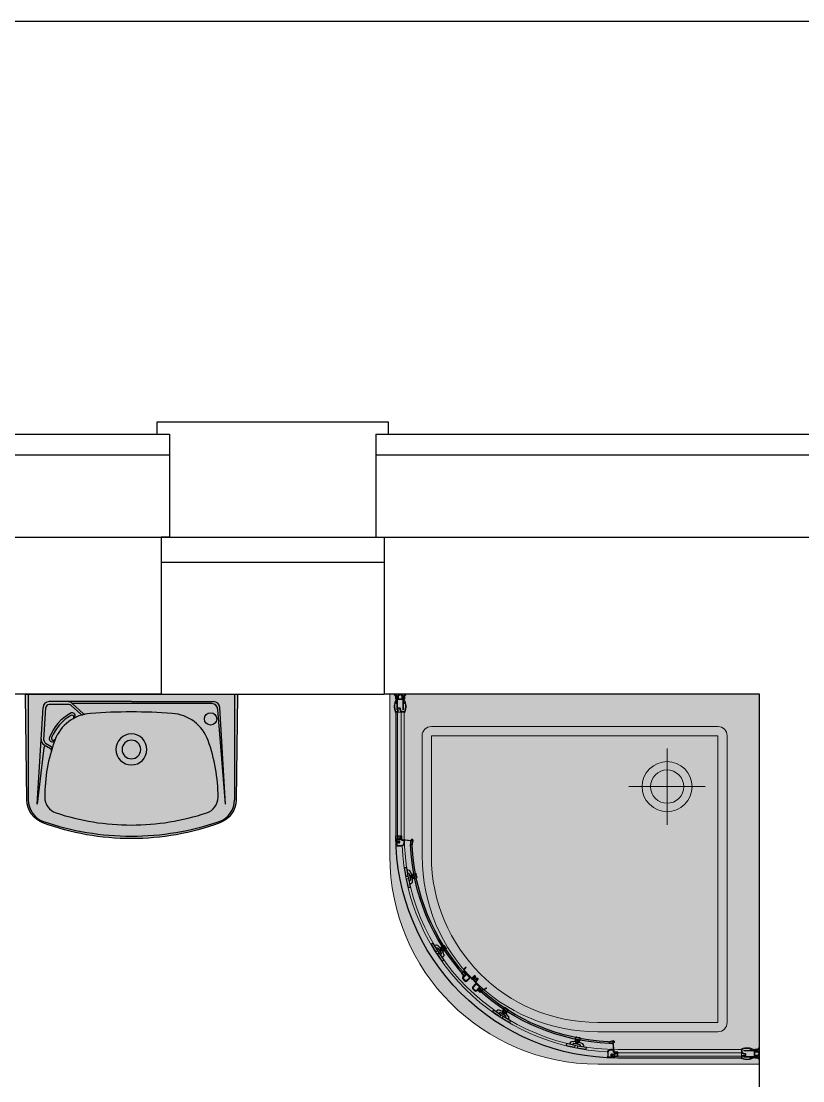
# Model space of a CAD drawing. Header units: millimetres. Extents: x 9725 to 44585, y 31077 to 49924.
# Drawn here: x 13775 to 15670, y 41906 to 44473 of the extents above; entities that cross this region are included whole.
import ezdxf

# ---------------------------------------------------------------- set-up
doc = ezdxf.new("R2010")
doc.units = ezdxf.units.MM
doc.layers.add('Sanitari', color=144, linetype='Continuous')
doc.layers.add('Wall section', color=5, linetype='Continuous', lineweight=13)

# ---------------------------------------------------------------- blocks, each defined once
blk = doc.blocks.new('vanity unit1')
h = blk.add_hatch(color=254)
h.dxf.hatch_style = 1
edge = h.paths.add_edge_path()
edge.add_arc((-193.5478560123011, -255.4895122008202), 59.99999999999118, 180.7821184848666, 249.7802810143738, ccw=False)
edge.add_line((-253.5422659796022, -256.3085193270999), (-256.9997204983665, -3.04095035631326))
edge.add_arc((-254, -3), 3.000000000000405, 90, 180.7821184848524, ccw=False)
edge.add_line((-254, 0), (0, 0))
edge.add_line((0, 0), (254, 0))
edge.add_arc((254, -3), 3, -0.7821184848523899, 90, ccw=False)
edge.add_line((256.9997204983665, -3.04095035631326), (253.5422659795731, -256.3085193270999))
edge.add_arc((193.5478560122428, -255.4895122008202), 60.00000000000831, 290.2197189856523, 359.21788151513374, ccw=False)
edge.add_arc((-2.91038304567337e-11, 269.9999999999563), 619.999999999963, 270.00000000000273, 290.2197189856492, ccw=False)
edge.add_arc((0, 270.00000000004), 620.00000000004, 249.7802810143535, 270, ccw=False)
for p, q in [((-250, 0), (-250, -257.1087974002112)), ((250, 0), (250, -257.1087974002112)), ((0, -18), (-199.1876117025677, -18)), ((-151.1816899192636, -25), (-199.1876117025677, -25)), ((-144.0102290438954, -21.939409266859), (-116.3670901275764, -47.26250008594798)), ((194.7664426742122, -23), (-142.8524692278006, -23)), ((0, -18), (199.1876117025677, -18.00000000000728)), ((-228.310558667552, -266.8150620735469), (-214.1604279990424, -32.09735269812154)), ((-211.9283931706159, -111.3975980960095), (-207.17311372736, -32.51858810566409)), ((-145.7778010773472, -27.10101827565813), (-122.2535312379769, -48.65093065712426)), ((228.3105586675229, -266.8150620735541), (209.7176799372537, -36.79148673828604)), ((228.3105586675229, -266.8150620735541), (214.1604279990424, -32.09735269812518)), ((-211.3095406365755, -122.636873519059), (-196.2531741889252, -131.3315204071114)), ((-207.9435294394207, -118.8068446624384), (-194.7809528448852, -126.4078788179431)), ((-212.1988926653576, -130.1790785954872), (-228.310558667552, -266.8150620735469))]:
    blk.add_line(p, q)
blk.add_lwpolyline([(-214.2851262993063, -311.7919599366214, -0.3104994629990052), (-253.5422659796022, -256.3085193270999), (-256.9997204983665, -3.04095035631326, -0.4182173889555331), (-254, 0), (0, 0), (254, 0, -0.418217388955533), (256.9997204983665, -3.04095035631326), (253.5422659795731, -256.3085193270999, -0.310499462999005), (214.2851262992772, -311.7919599366214, -0.08845478797136129), (0, -350, -0.08845478797136129)], format="xyb", close=True)
blk.add_circle((192, -60), 15)
for centre, radius, start, end in [((-199.1876117025677, -33), 15, 90, 176.5500569794415), ((-199.1876117025677, -33), 8.000000000000002, 90, 176.5500569794415), ((-154.1425206224958, -33), 15, 47.50808954920772, 90), ((-151.1816899192636, -33), 8.000000000000002, 47.50808954920772, 90), ((194.7664426742122, -38), 15, 4.621189307973231, 90), ((199.1876117025677, -33.00000000000728), 15, 3.449943020558574, 90), ((-91.487539228081, -146.6054113267783), 115, 119.1248685746944, 158.9277983891223), ((-91.487539228081, -146.6054113267783), 110, 119.9740268695112, 157.8804278726388), ((-91.8380577028438, -146.4231437076123), 100, 94.01497348744134, 159.9610273508898), ((-143.6861098597001, -52.43855938652632), 7.337424053621781, 298.8840057760085, 120.9503997673786), ((-144.0294461535523, -55.50481165239398), 4.833602113616259, 299.8578459627207, 119.9740268695112), ((-118.8761007117864, -44.9640670794106), 5.000000000000001, 227.5080895492077, 284.9220791924116), ((-112.9896596013859, -43.57563650823431), 5.000000000000001, 227.5080895492077, 281.6214028473357), ((6.185982280876487, -1542.987244486838), 1500, 90.23628778741907, 94.01497348744134), ((-6.185982280905591, -1542.987244486838), 1500, 85.98502651255868, 89.76371221258093), ((91.8380577028438, -146.4231437076123), 100, 20.03897264911026, 85.98502651255868), ((0, -134), 37.50000000000001, 90, 270), ((0, -134), 37.50000000000001, 270, 90), ((-203.8083438361064, -109.6471835088778), 15, 176.5500569794415, 239.9947212142449), ((-207.2332951973367, -130.7646055252917), 5.000000000000001, 59.9947212142449, 173.2749245646185), ((-203.9428911458235, -111.8790099903417), 8.000000000000002, 176.5500569794415, 239.9947212142449), ((189.9998705846956, -249.2209169257258), 400.0000000000001, 159.9610273508898, 180.0563314079101), ((-192.0651744876814, -108.0823555298375), 7.300616472727728, 157.2390235019749, 339.7252773992113), ((-197.2813517783943, -130.7377754880035), 5.000000000000001, 342.9892594509215, 59.9947212142449), ((-188.941742890398, -106.9945782461036), 4.803327482275816, 157.8804278726388, 337.900583673304), ((0, -134), 22.5, 90, 270), ((0, -134), 22.5, 270, 90), ((-189.9998705847247, -249.2209169257258), 400.0000000000001, 359.9436685918815, 20.03897264911026), ((-198.7535731224052, -135.6614170771718), 5.000000000000001, 343.7162890793401, 59.9947212142449), ((-193.547856012272, -255.4895122008165), 56.47536317164314, 180.7821184847829, 249.7802810151989), ((-170, -249.5426811495781), 40.00000000000001, 180, 251.6503653019227), ((170, -249.5426811495781), 40.00000000000001, 288.3496346980773, 0), ((193.547856012272, -255.4895122008165), 56.47536317164314, 290.2197189848011, 359.2178815152171), ((0, 263.0000000000036), 580.0000000000001, 251.6503653019227, 270), ((0, 263.0000000000036), 580.0000000000001, 270, 288.3496346980773), ((0, 316.1784440834235), 660.0000000000001, 251.1623229548184, 270), ((0, 316.1784440834235), 660.0000000000001, 270, 288.8376770451816)]:
    blk.add_arc(centre, radius, start, end)
blk = doc.blocks.new('SSS')
for p, q in [((-1.401238603207162, 2.125213019177636), (0.04671022110562717, 9.178116226789939)), ((9.697741961558108, -1.99092964391906), (0, 0)), ((11.86966520946976, 8.58842522323522), (2.171923285068829, 10.57935485952595)), ((8.138864868725364, 3.841728601636021), (13.4285423023025, 2.755766977680139)), ((10.24072277353594, 0.65390907286951), (11.32668439749182, 5.94358650644665)), ((15.61616761223081, 16.68099769359958), (11.86966520946976, 8.58842522323522)), ((23.1292079193322, 18.6802634088574), (20.60474805051763, 19.1985306516475)), ((9.697741961557995, -1.99092964391906), (9.952806551773733, -10.90501689370586)), ((13.54599749480474, -15.18437266660385), (16.42370721277803, -15.77516149216945))]:
    blk.add_line(p, q)
blk.add_lwpolyline([(21.84687531149245, 10.67458886055107), (19.73703967220615, 11.10773446647698, 0.414213562373095), (17.6118266530284, 9.706495863269879), (14.53493538515363, -5.280923531865369, 0.414213562373095), (15.93617398836068, -7.406136551043005), (18.12634006362816, -7.855773856473604)], format="xyb")
for points in [[(21.15366783965248, 3.501668566330636), (24.70835537338621, 2.932285973060971), (25.22386413926154, 3.305449090618936), (28.6401596988801, 24.63357429302084), (28.26699658132202, 25.14908305889628), (24.71230904758841, 25.71846565216595), (24.19680028171297, 25.34530253460798), (20.78050472209452, 4.017177332206074)], [(15.1569404552389, -23.80811714983656), (18.67651650719176, -24.56481022798675), (19.21105014845455, -24.21944985626141), (23.75120861735627, -3.101993544544769), (23.40584824563086, -2.567459903281872), (19.88627219367811, -1.81076682513168), (19.35173855241521, -2.156127196856971), (14.8115800835136, -23.27358350857367)]]:
    blk.add_lwpolyline(points, close=True)
blk.add_circle((10.78370358551388, 3.29874778965808), 3.6)
for centre, radius, start, end in [((0.3619872079852939, 1.763225811192342), 1.8, 168.3984743729131, 258.3984743729131), ((1.809936054690752, 8.816129033569098), 1.8, 78.39847376920412, 168.3984749766223), ((10.78370358551388, 3.29874778965808), 5.4, 78.3984743729139, 258.3984743729139), ((19.69978003055439, 14.79046612366659), 4.5, 78.39847437291309, 155.1579544577259), ((14.45096551476786, -10.77630813862294), 4.499999999999999, 181.6389942881002, 258.3984743729131)]:
    blk.add_arc(centre, radius, start, end)
blk = doc.blocks.new('Kolo STANDARD PLUS 80')
h = blk.add_hatch(color=254)
edge = h.paths.add_edge_path()
edge.add_line((0, 0), (0, 800))
edge.add_line((0, 800), (350.0000000000073, 800))
edge.add_arc((350.0000000000074, 350.0000000000001), 449.9999999999999, 0, 90, ccw=False)
edge.add_line((800.0000000000073, 350), (800.0000000000073, 0))
edge.add_line((800.0000000000073, 0), (0, 0))
at = {"color": 0}
for p, q in [((3.748008806949656, 783.379861043446), (-0.08716299550724216, 779.5446892409818)), ((-0.08716299550724216, 779.5446892409818), (0.4358149775507627, 779.0217112679238)), ((1.045955946123286, 790.0042487022438), (0, 788.7839667650842)), ((0, 788.7839667650842), (3.748008806949656, 785.0359579581418)), ((4.532475766543939, 786.6048918773304), (1.045955946123286, 790.0042487022438)), ((1.133118941637804, 778.2372443083295), (4.619638762058457, 781.6366011332284)), ((3.748008806949656, 785.0359579581418), (3.748008806949656, 783.379861043446)), ((9.849418492682162, 786.6048918773304), (4.532475766543939, 786.6048918773304)), ((4.619638762058457, 781.6366011332284), (9.849418492682162, 781.6366011332284)), ((5.839920699203503, 783.379861043446), (5.839920699203503, 785.0359579581418)), ((5.839920699203503, 785.0359579581418), (9.849418492682162, 785.0359579581418)), ((9.849418492682162, 783.379861043446), (5.839920699203503, 783.379861043446)), ((9.849418492682162, 785.0359579581418), (9.849418492682162, 786.6048918773304)), ((9.849418492682162, 781.6366011332284), (9.849418492682162, 783.379861043446)), ((18.97429033547087, 786.6347306122188), (17.26732931637525, 786.6347306122188)), ((20.03098049015534, 785.2636642380094), (20.03098049015534, 785.6186823865573)), ((20.03098049015534, 784.7174877404905), (20.03098049015534, 784.7378082601645)), ((39.04716102941165, 787.0311135056108), (306.7493204086495, 787.0311135056108)), ((309.6946484958025, 783.0063413723838), (306.7493204086495, 783.0063413723838)), ((306.7493204086495, 783.0063413723838), (306.7493204086495, 775.6141453889431)), ((309.9842783901477, 781.8833882543695), (306.7493204086495, 781.8833882543695)), ((313.0018660623828, 782.8951217172871), (310.0976798944757, 781.9022375573259)), ((313.4658162698324, 775.7677591830288), (313.4658162698324, 782.5634223171219)), ((328.4061445788902, 775.25321402993), (328.4061445788902, 783.1768882684701)), ((3.748008806949656, 770.187119080103), (-0.08716299550724216, 766.3519472776388)), ((-0.08716299550724216, 766.3519472776388), (0.4358149775507627, 765.8289693045808)), ((1.045955946123286, 776.8115067389008), (0, 775.5912248017557)), ((0, 775.5912248017557), (3.748008806949656, 771.8432159947988)), ((0.4358149775507627, 779.0217112679238), (1.133118941637804, 778.2372443083295)), ((0.4358149775507627, 779.0217112679238), (0.4358149775507627, 779.0217112679238)), ((0.4358149775507627, 765.8289693045808), (1.133118941637804, 765.0445023449865)), ((0.4358149775507627, 765.8289693045808), (0.4358149775507627, 765.8289693045808)), ((4.532475766543939, 773.4121499139874), (1.045955946123286, 776.8115067389008)), ((1.133118941637804, 765.0445023449865), (4.619638762058457, 768.4438591699)), ((3.748008806949656, 771.8432159947988), (3.748008806949656, 770.187119080103)), ((9.849418492682162, 773.4121499139874), (4.532475766543939, 773.4121499139874)), ((4.619638762058457, 768.4438591699), (9.849418492682162, 768.4438591699)), ((5.839920699203503, 770.187119080103), (5.839920699203503, 771.8432159947988)), ((5.839920699203503, 771.8432159947988), (9.849418492682162, 771.8432159947988)), ((9.849418492682162, 770.187119080103), (5.839920699203503, 770.187119080103)), ((9.849418492682162, 771.8432159947988), (9.849418492682162, 773.4121499139874)), ((9.849418492682162, 768.4438591699), (9.849418492682162, 770.187119080103)), ((18.97429033547087, 768.5511587231886), (17.26732931637525, 768.5511587231886)), ((20.03098049015534, 769.942545617072), (20.03098049015534, 769.5672069488355)), ((306.7493204086495, 777.6116147020075), (307.4683340351694, 777.6116147020075)), ((306.8084502960555, 774.3528951734625), (314.6260065596725, 774.3528951734625)), ((307.818882738291, 777.2610659989004), (307.818882738291, 775.7970179059921)), ((308.1694314414126, 775.4464692028705), (309.6919969802329, 775.4464692028705)), ((310.0425456833545, 775.7970179059921), (310.0425456833545, 778.080310241814)), ((310.3930943864762, 778.4308589449356), (310.7745697298014, 778.4308589449356)), ((311.125118432923, 778.080310241814), (311.125118432923, 775.7677591830288)), ((311.4756671360446, 775.4172104799072), (313.1152675667108, 775.4172104799072)), ((315.4334536854949, 773.1784266268223), (315.4334536854949, 769.2938860768918)), ((316.0469139159541, 768.6804258464399), (321.8333563953929, 768.6804258464399)), ((599.6036868135343, 640.236543371153), (604.1879522605959, 645.0615783471585)), ((604.1879522605959, 645.0615783471585), (609.7257532373915, 639.8001139646367)), ((605.1414877903371, 634.9750789886457), (599.6036868135343, 640.236543371153)), ((609.7257532373915, 639.8001139646367), (605.1414877903371, 634.9750789886457)), ((609.6970961363113, 616.5466548715194), (614.821352567742, 621.9400416186836)), ((616.6915052478726, 620.1632096672256), (611.5672488164419, 614.7698229200614)), ((614.821352567742, 621.9400416186836), (616.6915052478726, 620.1632096672256)), ((611.5672488164419, 614.7698229200614), (609.6970961363113, 616.5466548715194)), ((620.1632096672256, 616.6915052478726), (614.7698229200614, 611.5672488164419)), ((614.7698229200614, 611.5672488164419), (616.5466548715194, 609.6970961363113)), ((616.5466548715194, 609.6970961363113), (621.9400416186836, 614.821352567742)), ((621.9400416186836, 614.821352567742), (620.1632096672256, 616.6915052478726)), ((639.8001139646367, 609.7257532373915), (634.9750789886457, 605.1414877903298)), ((634.9750789886457, 605.1414877903298), (640.2365433711602, 599.603686813527)), ((645.0615783471585, 604.1879522605886), (639.8001139646367, 609.7257532373915)), ((640.2365433711602, 599.603686813527), (645.0615783471585, 604.1879522605886)), ((768.6804258464399, 316.0469139159541), (768.6804258464399, 321.8333563953929)), ((775.2532140299372, 328.406144578883), (783.1768882684701, 328.406144578883)), ((773.1784266268223, 315.4334536854876), (769.2938860768991, 315.4334536854876)), ((774.3528951734697, 306.8084502960555), (774.3528951734697, 314.6260065596725)), ((775.4172104799145, 311.4756671360374), (775.4172104799145, 313.1152675667108)), ((775.4464692028778, 308.1694314414053), (775.4464692028778, 309.6919969802257)), ((783.006341372391, 306.7493204086495), (775.6141453889431, 306.7493204086495)), ((775.7677591830361, 313.4658162698324), (782.5634223171219, 313.4658162698324)), ((778.080310241814, 311.1251184329158), (775.7677591830361, 311.1251184329158)), ((775.7970179059921, 310.0425456833473), (778.080310241814, 310.0425456833473)), ((777.2610659988932, 307.8188827382837), (775.7970179059921, 307.8188827382837)), ((777.6116147020148, 306.7493204086495), (777.6116147020148, 307.4683340351621)), ((778.4308589449356, 310.3930943864689), (778.4308589449356, 310.7745697297942)), ((781.8833882543768, 309.9842783901404), (781.8833882543768, 306.7493204086495)), ((782.8951217172871, 313.0018660623755), (781.9022375573259, 310.0976798944757)), ((783.006341372391, 309.6946484958025), (783.006341372391, 306.7493204086495)), ((787.0311135056108, 39.04716102940438), (787.0311135056108, 306.7493204086495)), ((765.0445023449865, 1.133118941637804), (768.4438591699, 4.619638762058457)), ((765.8289693045808, 0.4358149775507627), (765.0445023449865, 1.133118941637804)), ((766.3519472776461, -0.08716299550724216), (765.8289693045808, 0.4358149775507627)), ((765.8289693045808, 0.4358149775507627), (765.8289693045808, 0.4358149775507627)), ((770.187119080103, 3.74800880694238), (766.3519472776461, -0.08716299550724216)), ((768.4438591699, 4.619638762058457), (768.4438591699, 9.849418492682162)), ((768.4438591699, 9.849418492682162), (770.187119080103, 9.849418492682162)), ((768.5511587231886, 18.97429033546359), (768.5511587231886, 17.26732931636798)), ((769.9425456170648, 20.03098049014807), (769.5672069488428, 20.03098049014807)), ((770.187119080103, 9.849418492682162), (770.187119080103, 5.839920699203503)), ((770.187119080103, 5.839920699203503), (771.8432159948061, 5.839920699203503)), ((771.8432159948061, 3.74800880694238), (770.187119080103, 3.74800880694238)), ((771.8432159948061, 5.839920699203503), (771.8432159948061, 9.849418492682162)), ((771.8432159948061, 9.849418492682162), (773.4121499139947, 9.849418492682162)), ((775.5912248017557, 0), (771.8432159948061, 3.74800880694238)), ((773.4121499139947, 9.849418492682162), (773.4121499139947, 4.532475766536663)), ((773.4121499139947, 4.532475766536663), (776.8115067389008, 1.04595594611601)), ((776.8115067389008, 1.04595594611601), (775.5912248017557, 0)), ((778.2372443083223, 1.133118941637804), (781.6366011332284, 4.619638762058457)), ((779.0217112679165, 0.4358149775507627), (778.2372443083223, 1.133118941637804)), ((779.5446892409818, -0.08716299550724216), (779.0217112679165, 0.4358149775507627)), ((779.0217112679165, 0.4358149775507627), (779.0217112679165, 0.4358149775507627)), ((783.3798610434387, 3.74800880694238), (779.5446892409818, -0.08716299550724216)), ((781.6366011332284, 4.619638762058457), (781.6366011332284, 9.849418492682162)), ((781.6366011332284, 9.849418492682162), (783.3798610434387, 9.849418492682162)), ((783.3798610434387, 9.849418492682162), (783.3798610434387, 5.839920699203503)), ((783.3798610434387, 5.839920699203503), (785.0359579581418, 5.839920699203503)), ((785.0359579581418, 3.74800880694238), (783.3798610434387, 3.74800880694238)), ((785.0359579581418, 5.839920699203503), (785.0359579581418, 9.849418492682162)), ((785.0359579581418, 9.849418492682162), (786.6048918773304, 9.849418492682162)), ((788.7839667650915, 0), (785.0359579581418, 3.74800880694238)), ((785.2636642380094, 20.03098049014807), (785.6186823865573, 20.03098049014807)), ((786.6048918773304, 9.849418492682162), (786.6048918773304, 4.532475766536663)), ((786.6048918773304, 4.532475766536663), (790.0042487022365, 1.04595594611601)), ((786.6347306122116, 18.97429033546359), (786.6347306122116, 17.26732931636798)), ((790.0042487022365, 1.04595594611601), (788.7839667650915, 0))]:
    blk.add_line(p, q, dxfattribs=at)
at = {"color": 0, "lineweight": 0}
for p, q in [((0, 790.0042487022438), (1.045955946123286, 790.0042487022438)), ((1.045955946123286, 790.0042487022438), (4.532475766543939, 786.6048918773304)), ((4.532475766543939, 786.6048918773304), (9.849418492682162, 786.6048918773304)), ((33.7603500592013, 784.7378082601645), (6.338272902488825, 784.7378082601645)), ((6.338272902488825, 784.7378082601645), (6.338272902488825, 783.6831129849161)), ((6.338272902488825, 783.6831129849161), (10.30889040933835, 783.6831129849161)), ((9.849418492682162, 786.6048918773304), (9.849418492682162, 784.7378082601645)), ((9.849418492682162, 784.7378082601645), (11.87436893744598, 784.7378082601645)), ((10.30889040933835, 783.6831129849161), (10.30889040933835, 771.5851377687068)), ((11.6737901773231, 771.6471786672628), (11.6737901773231, 783.4969902892772)), ((11.6737901773231, 783.4969902892772), (33.7603500592013, 783.4969902892772)), ((11.85499455023091, 786.0491825399076), (12.24892966452171, 786.7313280562666)), ((11.91388747972087, 785.2636642380094), (11.85499455023091, 786.0491825399076)), ((11.87436893744598, 784.7378082601645), (11.91388747972087, 785.2636642380094)), ((20.03098049015534, 785.2636642380094), (11.91388747972087, 785.2636642380094)), ((12.24892966452171, 786.7313280562666), (25.12090366223856, 790.2950100566377)), ((25.12090366223856, 790.2950100566377), (38.3144370496957, 788.2169771522313)), ((29.51216193296568, 778.7520730975812), (29.51216193296568, 781.4287734388636)), ((30.52164314502443, 778.9288871989847), (30.52164314502443, 781.2517105109)), ((39.04716102941165, 781.7775664887449), (31.04749912286206, 781.7775664887449)), ((31.08972986649314, 783.0063413723838), (36.96062608132343, 783.0063413723838)), ((33.7603500592013, 783.4969902892772), (33.7603500592013, 784.7378082601645)), ((37.74941004808352, 786.9743810190703), (37.74941004808352, 783.7951253391511)), ((38.3144370496957, 788.2169771522313), (38.87497218168573, 787.7613237154728)), ((38.87497218168573, 787.7613237154728), (39.04716102941165, 787.0311135056108)), ((39.04716102941165, 787.0597749364388), (39.04716102941165, 768.3493617080385)), ((39.04716102941165, 787.0311135056108), (306.7493204086495, 787.0311135056108)), ((39.04716102941165, 783.0063413723838), (306.7493204086495, 783.0063413723838)), ((314.5237556699067, 776.019896647791), (314.5237556699067, 782.8603713577031)), ((318.6454809852512, 784.0382647815131), (318.6454809852512, 782.6042615963524)), ((319.7416437417269, 782.4242748535471), (319.7416437417269, 784.1278885459906)), ((327.2777019147761, 775.25321402993), (327.2777019147761, 783.1768882684701)), ((10.30889040933835, 771.5851377687068), (6.15215020684991, 771.5851377687068)), ((6.15215020684991, 771.5851377687068), (6.15215020684991, 770.4684015949024)), ((6.15215020684991, 770.4684015949024), (6.648477395210648, 770.4684015949024)), ((6.648477395210648, 770.4684015949024), (33.82239095774275, 770.4684015949024)), ((6.648477395210648, 770.4684015949024), (6.648477395210648, 770.4684015949024)), ((33.82239095774275, 771.6471786672628), (11.6737901773231, 771.6471786672628)), ((11.94006742830243, 769.942545617072), (20.03098049015534, 769.942545617072)), ((34.9737551121143, 778.4030312211398), (31.04749912286206, 778.4030312211398)), ((33.64892970884102, 777.174505164061), (31.08972986649314, 777.174505164061)), ((33.82239095774275, 770.4684015949024), (33.82239095774275, 771.6471786672628)), ((34.9737551121143, 778.4030312211398), (34.9737551121143, 777.5807275752741)), ((37.09623618873593, 775.6141453889431), (34.99156486416905, 775.6141453889431)), ((35.76253907888167, 776.7919436085213), (37.42036919166276, 776.7919436085213)), ((37.74941004808352, 768.2115083163226), (37.74941004808352, 774.6343845999218)), ((37.94622516950767, 777.6651977222064), (37.94622516950767, 777.3177995863516)), ((37.94622516950767, 777.6651977222064), (39.04716102941165, 777.6651977222064)), ((39.04716102941165, 775.6141453889431), (306.7493204086495, 775.6141453889431)), ((39.04716102941165, 768.6261542810971), (306.7493204086495, 768.6261542810971)), ((39.04716102941165, 768.0843940201012), (39.04716102941165, 768.3493617080385)), ((314.5130240374856, 772.6040132569469), (314.7264436785917, 773.0153396577516)), ((315.2040523908363, 766.0737953178177), (314.5130240374856, 772.6040132569469)), ((314.7264436785917, 773.0153396577516), (315.4315746513894, 773.0564722978306)), ((315.9641835795119, 759.2326146196865), (315.2040523908363, 766.0737953178177)), ((315.3377518001143, 764.8705006342934), (316.3935423792936, 764.9691090490523)), ((316.7588661858608, 751.0439286325418), (315.9641835795119, 759.2326146196865)), ((316.0469139159541, 768.6804258464399), (317.2799015642886, 755.4789486043155)), ((316.561896349609, 773.1784266268223), (316.561896349609, 769.8088685105467)), ((316.561896349609, 769.8088685105467), (321.8333563953929, 769.8088685105467)), ((327.4573671523758, 751.609189825569), (316.5446473963239, 749.326032146113)), ((317.2799015642886, 755.4789486043155), (325.4063949996416, 755.16936790201)), ((317.5559669007052, 749.5376202693733), (318.3537840483768, 750.643272571353)), ((325.3289998240652, 754.1632306195388), (317.7055750299478, 754.2406257951225)), ((317.7055750299478, 754.2406257951225), (318.0151557322461, 750.564354955306)), ((318.0151557322461, 750.564354955306), (327.1477864500775, 752.6927222836239)), ((325.4063949996416, 755.16936790201), (325.3289998240652, 754.1632306195388)), ((327.1477864500775, 752.6927222836239), (327.4573671523758, 751.609189825569)), ((350.0000000000073, 730), (89.99772497335653, 729.9999999999854)), ((70, 89.98748932038143), (70, 710.0022748233314)), ((89.99999999999272, 89.98976420234249), (90, 710)), ((350.0000000000073, 710), (90, 710)), ((604.4174284671899, 643.6044150396046), (603.9194680948422, 643.0803013640398)), ((607.2631862271955, 640.9006607591145), (604.4174284671899, 643.6044150396046)), ((605.2213476628312, 635.0641356618726), (612.1783125920701, 642.3864863193594)), ((615.1137380017753, 642.4615993417247), (621.1509034491173, 636.7256888050906)), ((601.1349287671983, 640.1552146310132), (601.5273226812133, 640.5682174078684)), ((603.9636119806382, 637.4676828762022), (601.1349287671983, 640.1552146310132)), ((605.6414393559535, 636.9198478679609), (603.9636119806382, 637.4676828762022)), ((611.3336261325385, 626.3927997155406), (605.2964606851965, 632.1287102521601)), ((606.1537221997787, 633.9864884038689), (613.3022343913472, 641.510446549175)), ((612.4112733905422, 627.3251742524881), (606.1725004553737, 633.2526320514444)), ((607.6192765866508, 639.822215003529), (607.2631862271955, 640.9006607591145)), ((614.0350565563349, 622.7442887084617), (608.6898426145053, 616.6903159576032)), ((612.3414153891426, 625.8651428823796), (611.8149914953246, 625.3110707569285)), ((611.8149914953246, 625.3110707569285), (611.8309480404641, 624.8384120798291)), ((611.8309480404641, 624.8384120798291), (614.0350565563349, 622.7442887084617)), ((620.2936419345351, 634.8679106533818), (613.1451297429667, 627.3439525080757)), ((613.7456005009881, 624.4992991020408), (617.0695885733439, 621.5322327690083)), ((614.0360907437789, 641.5292248047772), (620.2748636789402, 635.6017670058209)), ((621.2260164714826, 633.7902633953927), (614.269051542251, 626.4679127379059)), ((616.1164145493021, 619.5579147149547), (617.8811959807135, 617.8811959807063)), ((633.7902633953927, 621.2260164714826), (626.4679127379059, 614.2690515422437)), ((634.8679106533891, 620.2936419345351), (627.343952508083, 613.1451297429594)), ((641.5292248047772, 614.0360907437716), (635.6017670058209, 620.2748636789329)), ((642.4615993417247, 615.1137380017753), (636.7256888050979, 621.1509034491173)), ((608.7452218765975, 615.5447873642988), (610.0954053192618, 614.2619781547983)), ((613.8693299348961, 613.8693299348961), (612.209763941748, 615.4460834874335)), ((612.8187466162999, 614.8674890841357), (612.2969743765425, 614.3183129215759)), ((616.046111650925, 618.3874666766642), (613.3501255754163, 615.5498851143784)), ((614.4781495768912, 614.4781495768984), (613.3501255754163, 615.5498851143784)), ((613.8693299348961, 613.8693299348961), (615.4460834874335, 612.209763941748)), ((615.5447873643061, 608.7452218765975), (614.2619781548055, 610.0954053192545)), ((614.8674890841357, 612.8187466162926), (614.3183129215759, 612.2969743765425)), ((614.4781495768912, 614.4781495768984), (615.5498851143857, 613.350125575409)), ((618.3874666766569, 616.046111650925), (615.5498851143857, 613.350125575409)), ((616.046111650925, 618.3874666766642), (617.2467450011682, 617.2467450011754)), ((622.7442887084617, 614.0350565563276), (616.6903159576032, 608.6898426145053)), ((618.3874666766569, 616.046111650925), (617.2467450011682, 617.2467450011754)), ((619.5579147149547, 616.1164145492949), (617.8811959807135, 617.8811959807063)), ((624.4992991020481, 613.7456005009881), (621.5322327690083, 617.0695885733439)), ((624.8384120798291, 611.8309480404569), (622.7442887084617, 614.0350565563276)), ((625.3110707569285, 611.8149914953246), (624.8384120798291, 611.8309480404569)), ((625.8651428823723, 612.3414153891354), (625.3110707569285, 611.8149914953246)), ((626.3927997155406, 611.3336261325312), (632.1287102521674, 605.2964606851892)), ((627.3251742524881, 612.4112733905349), (633.2526320514444, 606.1725004553737)), ((633.9864884038761, 606.1537221997714), (641.5104465491822, 613.3022343913472)), ((635.0641356618726, 605.221347662824), (642.3864863193594, 612.1783125920629)), ((636.9198478679609, 605.6414393559535), (637.4676828762022, 603.9636119806382)), ((637.4676828762022, 603.9636119806382), (640.1552146310132, 601.134928767191)), ((639.822215003529, 607.6192765866435), (640.9006607591218, 607.2631862271955)), ((640.1552146310132, 601.134928767191), (640.5682174078756, 601.5273226812133)), ((640.9006607591218, 607.2631862271955), (643.6044150396119, 604.4174284671899)), ((643.6044150396119, 604.4174284671899), (643.0803013640398, 603.9194680948422)), ((710.0000000000073, 350), (710.0000000000218, 89.91924691923487)), ((730.0000000000146, 350), (730.0000000000218, 89.98748940505902)), ((751.6091898255763, 327.4573671523685), (749.3260321461203, 316.5446473963239)), ((750.5643549553133, 318.0151557322388), (752.6927222836239, 327.1477864500775)), ((752.6927222836239, 327.1477864500775), (751.6091898255763, 327.4573671523685)), ((755.1693679020173, 325.4063949996344), (754.1632306195461, 325.3289998240652)), ((754.1632306195461, 325.3289998240652), (754.2406257951152, 317.7055750299478)), ((755.4789486043155, 317.2799015642813), (755.1693679020173, 325.4063949996344)), ((769.808868510554, 316.561896349609), (769.808868510554, 321.8333563953929)), ((775.2532140299372, 327.2777019147761), (783.1768882684701, 327.2777019147761)), ((749.5376202693733, 317.5559669007052), (750.6432725713603, 318.3537840483768)), ((754.2406257951152, 317.7055750299478), (750.5643549553133, 318.0151557322388)), ((751.0439286325345, 316.7588661858608), (759.2326146196938, 315.9641835795046)), ((768.6804258464399, 316.0469139159541), (755.4789486043155, 317.2799015642813)), ((759.2326146196938, 315.9641835795046), (766.073795317825, 315.2040523908363)), ((764.8705006343007, 315.3377518001071), (764.9691090490596, 316.3935423792864)), ((766.073795317825, 315.2040523908363), (772.6040132569469, 314.5130240374856)), ((768.6261542810898, 39.04716102940438), (768.6261542810971, 306.7493204086495)), ((773.1784266268223, 316.561896349609), (769.808868510554, 316.561896349609)), ((772.6040132569469, 314.5130240374856), (773.0153396577516, 314.7264436785917)), ((773.0153396577516, 314.7264436785917), (773.0564722978306, 315.4315746513894)), ((775.6141453889431, 39.04716102940438), (775.6141453889431, 306.7493204086495)), ((776.0198966477838, 314.5237556698994), (782.8603713577104, 314.5237556698994)), ((782.4242748535471, 319.7416437417269), (784.1278885459906, 319.7416437417269)), ((784.0382647815131, 318.6454809852439), (782.6042615963597, 318.6454809852439)), ((783.006341372391, 39.04716102940438), (783.006341372391, 306.7493204086495)), ((787.0311135056108, 306.7493204086495), (787.0311135056108, 39.04716102940438)), ((709.9999919795519, 69.91924679077056), (89.9954505172791, 69.98976459042751)), ((710.0000000000218, 89.91924691923487), (89.99999999999272, 89.98976420234249)), ((768.2115083163226, 37.74941004808352), (774.6343845999218, 37.74941004808352)), ((787.0597749364388, 39.04716102940438), (768.3493617080385, 39.04716102940438)), ((770.4684015949097, 6.648477395210648), (770.4684015949097, 33.82239095773548)), ((770.4684015949097, 33.82239095773548), (771.6471786672555, 33.82239095773548)), ((771.6471786672555, 33.82239095773548), (771.6471786672555, 11.67379017731582)), ((775.6141453889431, 37.09623618873593), (775.6141453889431, 34.99156486416177)), ((776.791943608514, 35.7625390788744), (776.791943608514, 37.42036919166276)), ((777.1745051640537, 33.64892970884102), (777.1745051640537, 31.08972986649314)), ((777.6651977222136, 37.94622516950767), (777.3177995863589, 37.94622516950767)), ((778.4030312211326, 34.97375511210703), (777.5807275752813, 34.97375511210703)), ((777.6651977222136, 37.94622516950767), (777.6651977222136, 39.04716102940438)), ((778.4030312211326, 34.97375511210703), (778.4030312211326, 31.04749912285479)), ((778.7520730975884, 29.51216193295841), (781.4287734388563, 29.51216193295841)), ((778.9288871989775, 30.52164314502443), (781.2517105108927, 30.52164314502443)), ((781.7775664887376, 39.04716102940438), (781.7775664887376, 31.04749912285479)), ((783.006341372391, 31.08972986649314), (783.006341372391, 36.96062608131615)), ((783.4969902892772, 11.67379017731582), (783.4969902892772, 33.76035005919402)), ((783.4969902892772, 33.76035005919402), (784.7378082601645, 33.76035005919402)), ((786.9743810190776, 37.74941004808352), (783.7951253391511, 37.74941004808352)), ((784.7378082601645, 33.76035005919402), (784.7378082601645, 6.338272902488825)), ((790.2950100566304, 25.12090366223129), (786.7313280562594, 12.24892966450716)), ((787.0311135056108, 39.04716102940438), (787.7613237154656, 38.87497218168573)), ((787.7613237154656, 38.87497218168573), (788.2169771522313, 38.31443704970297)), ((788.2169771522313, 38.31443704970297), (790.2950100566304, 25.12090366223129)), ((770.187119080103, 3.74800880694238), (766.3519472776461, -0.08716299550724216)), ((768.4438591699, 9.849418492682162), (770.4684015949097, 9.849418492682162)), ((769.9425456170648, 11.94006742829515), (769.9425456170648, 20.03098049014807)), ((771.8432159948061, 3.74800880694238), (770.187119080103, 3.74800880694238)), ((770.4684015949097, 6.15215020684991), (770.4684015949097, 6.648477395210648)), ((771.585137768714, 6.15215020684991), (770.4684015949097, 6.15215020684991)), ((783.6831129849088, 10.30889040933107), (771.585137768714, 10.30889040933107)), ((771.585137768714, 10.30889040933107), (771.585137768714, 6.15215020684991)), ((771.585137768714, 9.849418492682162), (773.4121499139947, 9.849418492682162)), ((771.6471786672555, 11.67379017731582), (783.4969902892772, 11.67379017731582)), ((775.5912248017557, 0), (771.8432159948061, 3.74800880694238)), ((773.4121499139947, 9.849418492682162), (773.4121499139947, 4.532475766536663)), ((781.6366011332284, 9.849418492682162), (773.4121499139947, 9.849418492682162)), ((773.4121499139947, 4.532475766536663), (776.8115067389008, 1.04595594611601)), ((776.8115067389008, 1.04595594611601), (775.5912248017557, 0)), ((778.2372443083223, 1.133118941637804), (781.6366011332284, 4.619638762058457)), ((779.5446892409818, -0.08716299550724216), (778.2372443083223, 1.133118941637804)), ((783.3798610434387, 3.74800880694238), (779.5446892409818, -0.08716299550724216)), ((781.6366011332284, 9.849418492682162), (783.6831129849088, 9.849418492682162)), ((781.6366011332284, 4.619638762058457), (781.6366011332284, 9.849418492682162)), ((783.3798610434387, 9.849418492682162), (783.3798610434387, 5.839920699203503)), ((783.6831129849088, 9.849418492682162), (783.3798610434387, 9.849418492682162)), ((783.3798610434387, 5.839920699203503), (785.0359579581418, 5.839920699203503)), ((785.0359579581418, 3.74800880694238), (783.3798610434387, 3.74800880694238)), ((783.6831129849088, 6.338272902488825), (783.6831129849088, 10.30889040933107)), ((783.6831129849088, 6.338272902488825), (783.6831129849088, 9.849418492682162)), ((784.7378082601645, 6.338272902488825), (783.6831129849088, 6.338272902488825)), ((784.7378082601645, 6.338272902488825), (783.6831129849088, 6.338272902488825)), ((784.7378082601645, 20.03098049014807), (784.7378082601645, 6.338272902488825)), ((785.2636642380094, 20.03098049014807), (784.7378082601645, 20.03098049014807)), ((785.0359579581418, 9.849418492682162), (786.6048918773304, 9.849418492682162)), ((785.0359579581418, 5.839920699203503), (785.0359579581418, 9.849418492682162)), ((788.7839667650842, 0), (785.0359579581418, 3.74800880694238)), ((785.2636642380094, 20.03098049014807), (785.2636642380094, 11.91388747972087)), ((785.2636642380094, 11.91388747972087), (785.2636642380094, 20.03098049014807)), ((786.0491825399076, 11.85499455023091), (785.2636642380094, 11.91388747972087)), ((786.7313280562594, 12.24892966450716), (786.0491825399076, 11.85499455023091)), ((786.6048918773304, 9.849418492682162), (786.6048918773304, 4.532475766536663)), ((786.6048918773304, 4.532475766536663), (790.0042487022365, 1.04595594611601)), ((790.0042487022365, 1.04595594611601), (788.7839667650842, 0))]:
    blk.add_line(p, q, dxfattribs=at)
at = {"color": 40, "lineweight": 0}
for p, q in [((199.9932537379209, 117.2311292410013), (199.9932537379209, 282.5717989239201)), ((282.663588579373, 199.9014640824607), (117.3229188964688, 199.9014640824607))]:
    blk.add_line(p, q, dxfattribs=at)
at = {"color": 0, "lineweight": 0}
blk.add_lwpolyline([(0, 0), (0, 800), (350.0000000000073, 800, -0.4142135623730952), (800.0000000000073, 350), (800.0000000000073, 0), (0, 0)], format="xyb", dxfattribs=at)
for centre, radius, start, end in [((89.99999999999272, 710.0000000000146), 20.00000012936653, 90.00000005544528, 180.0065170560266), ((350.0000000000073, 350), 380.0000000000036, 0, 90), ((350.0000000000073, 350), 360.0000000000036, 0, 90), ((89.99999999999272, 89.98976420234249), 20.00000012936653, 179.9934829431396, 269.9999999445547), ((710.0000000000218, 89.98976420234249), 20.00000012936653, 270.0000000558621, 0.0065170568603759)]:
    blk.add_arc(centre, radius, start, end, dxfattribs=at)
for centre, major_axis, ratio, start_param, end_param in [((13.15741516719572, 785.7518625108933), (0.9446424358372523, 0.9446424358372522), 0.9999999999924861, 1.533217689338839, 2.730297870774958), ((26.91726986333379, 758.7780141467229), (-22.32205145940747, 22.32205145940748), 0.9999999999998488, -1.154774348060621, -0.3021516881386583), ((26.85605684418988, 761.2290744388592), (-19.76721977079882, 19.76721977079882), 0.9999999999999231, -1.185675326692997, -0.4352841019305633), ((31.08972986649314, 781.4287734388636), (-1.115508983581094, 1.115508983581094), 0.9999999999929188, -0.785398163400989, 0.7853981634009886), ((31.04749912286206, 781.2517105109), (-0.3718363278603647, 0.3718363278603647), 0.9999999999929186, -0.785398163400989, 0.785398163400989), ((36.96062608132343, 783.7951253391511), (-0.5577544917905469, 0.5577544917905471), 0.9999999999975308, 2.35619449019111, 3.926990816988476), ((37.91582189166365, 787.1540033975034), (-0.8027475466990609, 0.802747546699061), 0.9999999999999394, 3.843893300675992, 5.139016473504042), ((306.7493204086495, 306.7493204086495), (339.6105127792981, 339.610512779298), 0.9999999999999867, 5.497787143782132, 7.068583470577041), ((315.1372159003658, 782.8603713577031), (-0.4337818889476635, 0.4337818889476636), 0.9999999999980961, -0.569110384471103, 0.7853981633984), ((321.7566934733622, 752.7341495217261), (22.24440688539389, 22.24440688539388), 0.9999999999949759, 0.8844595442832088, 1.001685942327641), ((319.4134967044374, 780.1363354293571), (1.827636138658614, 1.827636138658614), 0.999999999999363, 1.087097179400301, 3.111625059274572), ((317.9568735920766, 778.8316017446487), (-0.4466397546038314, 0.4466397546038316), 0.999999999965831, 1.618241727962552, 4.754679232781085), ((319.2273236196925, 780.2928716408351), (-0.9227981917919066, 0.9227981917919066), 0.9999999999901236, 3.600615691726896, 7.937006336047896), ((321.7566934733622, 752.7341495217261), (-22.24440688520141, 22.24440688520141), 0.9999999999992939, -0.9448818765204084, -0.7212997363038288), ((319.3275737628937, 779.8758782874502), (1.825620306287639, 1.825620306287639), 0.9999999999962601, 6.054132020086762, 6.907508564721368), ((321.2748359630932, 778.9385888126417), (0.8758372485668341, 0.8758372485668341), 0.9999999999969743, 1.499659518996334, 2.854642331860757), ((321.3381638302017, 778.8908048609592), (-0.2187820918670604, 0.2187820918670604), 0.9999999999723981, -1.522804620222991, 1.192507265399516), ((321.5313816012058, 780.8179477423109), (0.2980486368990615, 0.2980486368990615), 0.9999999999862672, 4.877232810454943, 7.0955190313912), ((321.7693001920052, 779.3654443559062), (0.2346278841110419, 0.2346278841110419), 0.999999999997789, 3.189584360192644, 6.235193600573759), ((322.670959768875, 780.184462228819), (-0.6267025602447556, 0.6267025602447557), 0.99999999999499, 0.3317858157885585, 1.522804620204232), ((326.6534010632895, 783.1768882684701), (0.4414473655870618, 0.4414473655870617), 0.9999999999945343, 5.497787143779405, 6.909099757450624), ((13.15741516719572, 769.3923064456467), (0.9446424358378717, 0.9446424358378713), 0.9999999999949231, 1.931679976476919, 3.179171291053731), ((26.91726986333379, 796.3661548098025), (-22.32205145942727, 22.32205145942727), 0.9999999999998455, 1.872948014933468, 2.725570674855405), ((26.85605684418988, 793.9150945176807), (19.76721977080644, 19.76721977080644), 0.9999999999999228, 3.576876755520535, 4.327267980282588), ((31.08972986649314, 778.7520730975812), (1.115508983581094, 1.115508983581094), 0.9999999999929187, 2.356194490188804, 3.926990816990782), ((31.04749912286206, 778.9288871989847), (0.3718363278603647, 0.3718363278603646), 0.9999999999929186, 2.356194490188804, 3.926990816990782), ((35.41007055356022, 777.3320801807131), (1.250289358674987, 1.250289358674987), 0.9999999999940039, 2.445430134395128, 3.688035477361689), ((35.76253907888167, 777.5807275752741), (0.5577544917905471, 0.557754491790547), 0.9999999999883062, 2.356194490186498, 3.926990816993088), ((37.0979920324462, 774.9077109371283), (0.49952613430533, 0.4995261343053299), 0.9999999999938389, 5.10051052794603, 7.071068966707989), ((37.42036919166276, 777.3177995863516), (-0.3718363278603646, 0.3718363278603647), 0.9999999999790822, 2.356194490181886, 3.926990816997701), ((37.91582189166365, 767.9901655590365), (0.8027475467095221, 0.802747546709522), 0.9999999999903666, 4.285761487264443, 5.580884660088666), ((306.7493204086495, 306.7493204086495), (-326.5962413041872, 326.5962413041872), 0.9999999999999607, 4.712388980384679, 5.497787143782118), ((315.1372159003658, 776.019896647791), (0.4337818889502659, 0.4337818889502658), 0.9999999999951766, 2.356194490189933, 3.600658396029965), ((314.1755711795704, 773.1784266268223), (1.687386709854647, 1.687386709854646), 0.9999999999927864, 5.497787143778531, 6.742251049615616), ((319.338315564135, 779.605758716134), (0.8279877338242436, 0.8279877338242435), 0.9999999999992594, 3.22002216019022, 4.593607371915317), ((320.6108458836534, 778.5771864482231), (0.3412839328998199, 0.3412839328998198), 0.9999999999420996, 2.854642331856644, 5.904896245738435), ((321.8333563953929, 775.25321402993), (3.849733635882776, 3.849733635882775), 0.9999999999977581, 3.926990816988362, 5.497787143781017), ((306.7493204086495, 306.7493204086495), (330.3965782748965, 330.3965782748964), 0.9999999999999132, 1.099120794379e-14, 0.742027177346301), ((316.325685432319, 752.1248595103534), (1.985116993591971, 1.985116993591971), 0.9999999999962846, 1.914741612385325, 4.00506525739472), ((314.2079713893982, 753.110648957736), (0.3335410881569599, 0.3335410881569599), 0.9999999999347983, 4.975054673130789, 8.169266761193613), ((316.5959774121293, 752.4627863748465), (-1.429627902747951, 1.429627902747951), 0.9999999999934913, 0.5799962807330314, 2.203041200813345), ((316.332723917054, 750.9092734319856), (0.3160136518457367, 0.3160136518457367), 0.9999999999824015, 3.825717942699876, 5.803845157596307), ((613.6835818081017, 640.9563301256858), (1.468193132911468, 1.468193132911468), 0.9999999999975705, 0.02558287962337131, 1.59637920641573), ((613.6785516953605, 641.1529075007711), (0.3670482832262359, 0.3670482832262358), 0.999999999989689, 0.02558287961874561, 1.596379206443093), ((591.4052130649216, 635.9463634404965), (-0.6101535580152833, 0.6101535580152834), 0.9999999999959194, -1.004108341845523, 4.041935776272802), ((599.6959060570298, 627.7975115883746), (8.558844475798379, 8.558844475798377), 0.9999999999978922, 0.7636359658881756, 1.518913717211731), ((599.6959060570298, 627.7975115883746), (7.851223517910729, 7.851223517910729), 0.9999999999986908, 0.658246510548509, 1.518913717211744), ((606.7266168788701, 633.633979468199), (-1.468193132911559, 1.46819313291156), 0.9999999999999868, 0.02558287962330952, 1.596379206418205), ((606.5300395037921, 633.6289493554505), (-0.3670482832296208, 0.3670482832296209), 0.999999999990555, 0.02558287962837791, 1.596379206413137), ((612.7637823262121, 627.8980689315795), (1.468193132911566, 1.468193132911566), 0.9999999999999776, 3.167175533213103, 4.737971860007998), ((612.7688124389606, 627.7014915564941), (-0.3670482832262402, 0.3670482832262402), 0.9999999999988134, 1.596379206413348, 3.167175533208305), ((614.4679768307396, 625.2973654784), (0.7611627627715631, 0.761162762771563), 0.9999999999909076, 1.596970986775924, 3.191333175827964), ((615.6907130852996, 620.6459127601702), (-1.159064443766089, 1.159064443766089), 0.9999999999989713, 2.902385471323687, 4.49827700611906), ((619.9173246305218, 635.2254497018002), (0.367048283233418, 0.367048283233418), 0.9999999999901874, 4.737971860012575, 6.308768186817629), ((619.7207472554437, 635.2204195890517), (1.468193132911717, 1.468193132911716), 0.9999999999949449, 4.73797186001295, 6.308768186803024), ((306.7493204086495, 306.7493204086495), (-326.5962413041872, 326.5962413041872), 0.9999999999999608, 3.926990816987261, 4.712388980384679), ((635.220419589059, 619.7207472554437), (1.468193132911628, 1.468193132911628), 0.9999999999974792, 6.257602427556213, 7.828398754348697), ((635.2254497018075, 619.917324630529), (-0.3670482832262358, 0.3670482832262359), 0.9999999999896892, 4.686806100736494, 6.25760242756084), ((306.7493204086495, 306.7493204086495), (-330.3965782749041, 330.3965782749042), 0.9999999999999656, 3.970361803038465, 4.712388980384667), ((609.2556742227753, 616.1435675157991), (0.5563718484733524, 0.5563718484733524), 0.9999999999883948, 1.587946818924214, 3.221054642399355), ((611.168022464517, 615.3909300668311), (1.10114484968567, 1.10114484968567), 0.9999999999963529, 3.167175533214805, 4.737971860006296), ((615.3909300668311, 611.1680224645097), (-1.101144849685385, 1.101144849685386), 0.9999999999968692, -0.02558287962499839, 1.545213447173277), ((616.1435675157918, 609.2556742227753), (-0.5563718484704027, 0.5563718484704028), 0.9999999999916932, 1.491334337998908, 3.124442161466783), ((620.6459127601702, 615.6907130852924), (1.159064443766753, 1.159064443766753), 0.9999999999979806, 0.214111974268663, 1.810003509057994), ((625.2973654784, 614.4679768307396), (0.7611627627682622, 0.7611627627682621), 0.9999999999997867, 3.091852131356599, 4.686214320398777), ((627.8980689315722, 612.7637823262048), (-1.468193132907918, 1.468193132907919), 0.9999999999999915, -0.02558287962584971, 1.545213447174001), ((627.7014915564941, 612.7688124389533), (0.3670482832259681, 0.3670482832259681), 0.9999999999906418, 1.545213447166492, 3.116009773971072), ((633.6339794682062, 606.7266168788628), (1.468193132911628, 1.468193132911628), 0.9999999999974792, 3.116009773966419, 4.686806100758904), ((633.6289493554577, 606.5300395037921), (-0.3670482832335413, 0.3670482832335414), 0.9999999999895157, 1.545213447167028, 3.116009773951734), ((627.7975115883746, 599.6959060570371), (7.851223517906453, 7.851223517906451), 0.9999999999995938, 4.764271589967403, 5.624938796630781), ((627.7975115883746, 599.6959060570371), (8.558844475806001, 8.558844475806001), 0.9999999999979008, 4.764271589966961, 5.519549341290814), ((641.1529075007638, 613.6785516953532), (0.3670482832296207, 0.3670482832296206), 0.9999999999905552, 4.686806100766449, 6.257602427551208), ((640.9563301256858, 613.6835818081017), (1.468193132911559, 1.468193132911559), 0.9999999999999869, 4.68680610076138, 6.257602427556277), ((635.9463634404965, 591.4052130649216), (0.6101535580131024, 0.6101535580131022), 0.9999999999997459, 0.6704532041139979, 5.716497322220019), ((775.2532140299372, 321.8333563953929), (3.849733635882776, 3.849733635882775), 0.9999999999977581, 0.7853981633985692, 2.356194490191224), ((778.5771864482231, 320.6108458836534), (0.3412839328896765, 0.3412839328896765), 0.9999999999778232, 0.3782890614288905, 3.428542975326486), ((778.8908048609519, 321.3381638301944), (-0.2187820918695697, 0.2187820918695698), 0.9999999999879826, 1.949085388207909, 4.664397273780414), ((779.365444355899, 321.7693001919979), (0.234627884110692, 0.2346278841106919), 0.9999999999992802, 0.04799170657329262, 3.0936009470165), ((780.1844622288263, 322.670959768875), (0.62670256024495, 0.6267025602449495), 0.999999999997726, 3.189584360186326, 4.380603164587397), ((780.8179477423109, 321.5313816012058), (0.2980486369003619, 0.2980486369003619), 0.9999999999690714, 5.470851582942132, 7.689137803917051), ((779.8758782874502, 319.3275737628865), (1.825620306287522, 1.825620306287521), 0.9999999999977088, 5.658862049641273, 6.512238594272091), ((783.1768882684701, 326.6534010632895), (0.4414473655870619, 0.4414473655870618), 0.9999999999945337, 5.657270856908548, 7.068583470579767), ((752.7341495217261, 321.7566934733622), (-22.24440688520135, 22.24440688520135), 0.9999999999992948, 3.862892389893622, 4.086474530110201), ((752.1248595103534, 316.3256854323117), (1.985116993584505, 1.985116993584505), 0.9999999999989976, 2.27812004978342, 4.36844369479685), ((750.9092734319856, 316.3327239170467), (0.3160136518434482, 0.3160136518434482), 0.9999999999988768, 0.4793401495969665, 2.457467364473228), ((752.4627863748537, 316.5959774121293), (-1.429627902743189, 1.42962790274319), 0.9999999999989624, 0.9385514527738401, 2.561596372852223), ((753.1106489577433, 314.2079713893909), (-0.3335410882113656, 0.3335410882113657), 0.9999999996234219, 2.826307526247412, 6.020519614341739), ((773.1784266268223, 314.1755711795704), (-1.687386709859946, 1.687386709859946), 0.9999999999933332, 4.253323237950308, 5.497787143778805), ((776.0198966477838, 315.1372159003658), (-0.4337818889495734, 0.4337818889495734), 0.9999999999923034, 1.111730584378537, 2.356194490188496), ((778.8316017446559, 317.9568735920766), (-0.4466397546369207, 0.446639754636921), 0.9999999998056477, 4.670098727994371, 7.806536232805893), ((779.605758716134, 319.338315564135), (0.827987733820281, 0.8279877338202808), 0.9999999999951308, 1.689577935264825, 3.063163146993078), ((778.938588812649, 321.2748359630932), (0.8758372485668344, 0.8758372485668341), 0.9999999999969743, 3.428542975318829, 4.783525788183252), ((780.1363354293644, 319.4134967044374), (1.82763613866224, 1.827636138662239), 0.9999999999990621, 3.171560247906953, 5.196088127776473), ((780.2928716408423, 319.2273236196925), (0.9227981917906909, 0.9227981917906908), 0.9999999999956206, 3.058567951515856, 7.394958595843041), ((782.8603713577104, 315.1372159003658), (0.4337818889529962, 0.4337818889529961), 0.9999999999779231, 3.92699081699828, 5.281499364842361), ((752.7341495217261, 321.7566934733622), (-22.24440688479974, 22.24440688479974), 0.9999999999855882, 3.710703038065871, 3.827929436110778), ((199.9932537379209, 199.9014640824607), (38.18376618408025, 38.18376618408024), 0.9999999999996505, 0.7853981633974882, 7.068583470577074), ((199.9932537379209, 199.9014640824607), (25.45584412272473, 25.45584412272472), 0.999999999999291, 0.7853981633978028, 7.068583470577389), ((796.3661548098025, 26.91726986333379), (22.32205145941021, 22.32205145941021), 0.9999999999998548, 1.986818305529306, 2.839440965451244), ((793.9150945176734, 26.85605684418988), (19.76721977080699, 19.76721977080699), 0.9999999999997785, 1.955917326896846, 2.70630855165933), ((767.9901655590365, 37.91582189165638), (-0.8027475467042402, 0.8027475467042403), 0.9999999999904993, -0.8684956797070245, 0.4266274931252041), ((774.907710937121, 37.0979920324462), (0.499526134306907, 0.4995261343069069), 0.9999999999920705, 5.495301647650325, 7.465860086404264), ((777.3320801807058, 35.41007055355294), (1.250289358668313, 1.250289358668313), 0.9999999999978391, 2.595149829820574, 3.837755172782204), ((777.3177995863589, 37.42036919166276), (0.3718363278628765, 0.3718363278628762), 0.999999999993245, 0.7853981634008257, 2.356194490188967), ((777.5807275752813, 35.7625390788744), (-0.5577544917943146, 0.5577544917943147), 0.9999999999932452, 0.7853981634008256, 2.356194490188967), ((778.7520730975884, 31.08972986649314), (-1.115508983584991, 1.115508983584991), 0.9999999999997673, 0.7853981633975646, 2.356194490192228), ((778.9288871989775, 31.04749912285479), (0.3718363278603647, 0.3718363278603647), 0.999999999979082, 2.356194490181886, 3.9269908169977), ((781.2517105108927, 31.04749912285479), (-0.3718363278603646, 0.3718363278603647), 0.9999999999790822, 2.356194490181886, 3.926990816997701), ((781.4287734388563, 31.08972986649314), (1.115508983588629, 1.115508983588629), 0.9999999999932452, 3.926990816990619, 5.49778714377876), ((783.7951253391511, 36.96062608131615), (-0.5577544917905469, 0.5577544917905471), 0.9999999999975308, -0.7853981633986828, 0.7853981633986828), ((758.7780141467229, 26.91726986333379), (-22.32205145941399, 22.322051459414), 0.9999999999998559, 3.44374434172845, 4.296367001650196), ((761.2290744388592, 26.85605684418988), (-19.76721977080699, 19.767219770807), 0.999999999999778, 3.576876755520257, 4.32726798028274), ((787.1540033974961, 37.91582189165638), (0.8027475467042403, 0.8027475467042403), 0.9999999999904988, 5.856557814054382, 7.15168098688661), ((769.3923064456467, 13.15741516719572), (-0.944642435835987, 0.944642435835987), 0.9999999999980502, 1.533217689334926, 2.780709003898243), ((785.751862510886, 13.15741516719572), (0.9446424358352127, 0.9446424358352126), 0.9999999999985648, 3.552887436407469, 4.749967617844679)]:
    blk.add_ellipse(centre, major_axis=major_axis, ratio=ratio, start_param=start_param, end_param=end_param, dxfattribs=at)
at = {"color": 0}
for centre, major_axis, ratio, start_param, end_param in [((17.26732931637525, 787.0614708669891), (-0.3017509279624377, 0.3017509279624378), 0.9999999999566842, -0.7853981634191063, 2.356194490170687), ((19.0141506889413, 785.6186823865573), (-0.7190072477546985, 0.7190072477546986), 0.9999999999952424, 3.92699081698962, 5.53699780549631), ((306.7493204086495, 306.7493204086495), (339.610512779298, 339.6105127792979), 0.9999999999999681, 0, 0.7853981633974642), ((321.7566934733622, 752.7341495217261), (23.04233634513796, 23.04233634513795), 0.9999999999997135, 0.62591445027504, 1.16457018937516), ((309.9842783901477, 782.2339369574911), (-0.2478753650487469, 0.247875365048747), 0.9999999998579836, 2.356194490121337, 2.685617528243142), ((313.1152675667108, 782.5634223171219), (0.2478753651113758, 0.2478753651113757), 0.9999999999907354, 5.497787143777506, 7.398006508687641), ((326.6534010632895, 783.1768882684701), (-1.239376825563818, 1.239376825563818), 0.9999999999949551, 3.926990816989764, 5.338303430656345), ((17.26732931637525, 768.1244184684183), (0.3017509279612998, 0.3017509279612998), 0.9999999999642261, 0.7853981634153352, 3.926990817005128), ((19.0141506889413, 769.5672069488355), (0.719007247751459, 0.7190072477514589), 0.9999999999897154, 3.887780155275263, 5.497787143776995), ((306.8084502960555, 775.0848205838556), (0.5175494210081196, 0.5175494210081196), 0.999999999998194, 2.047556938345668, 3.926990816988144), ((306.5752295678103, 775.1591773949767), (0.3444586306063763, 0.3444586306063762), 0.9999999999886319, 0.4199426732730887, 2.047556938325951), ((307.4683340351694, 777.2610659989004), (0.2478753651121225, 0.2478753651121224), 0.9999999999690844, 5.49778714376668, 7.068583470592492), ((308.1694314414126, 775.7970179059921), (-0.247875365114749, 0.2478753651147491), 0.9999999999894035, 0.7853981634027463, 2.356194490187046), ((309.6919969802329, 775.7970179059921), (0.247875365114749, 0.2478753651147489), 0.9999999999894035, 3.926990816992539, 5.49778714377684), ((310.3930943864762, 778.080310241814), (0.247875365114749, 0.2478753651147489), 0.9999999999894035, 0.7853981634027465, 2.356194490187046), ((310.7745697298014, 778.080310241814), (-0.247875365114749, 0.2478753651147491), 0.9999999999894035, 3.926990816992539, 5.49778714377684), ((311.4756671360446, 775.7677591830288), (-0.247875365114749, 0.2478753651147491), 0.9999999999894035, 0.7853981634027463, 2.356194490187046), ((313.1152675667108, 775.7677591830288), (0.247875365114749, 0.2478753651147489), 0.9999999999894035, 3.926990816992539, 5.49778714377684), ((314.1755711795704, 773.1784266268223), (0.8894572498763752, 0.8894572498763752), 0.9999999999859915, 5.497787143775134, 6.702361836058256), ((316.0469139159541, 769.2938860768918), (0.4337818889471237, 0.4337818889471237), 0.9999999999826821, 2.356194490183686, 3.9269908169959), ((321.8333563953929, 775.25321402993), (-4.647663095853202, 4.647663095853205), 0.9999999999991351, 2.356194490191912, 3.926990816987674), ((306.7493204086495, 306.7493204086495), (317.3551838447274, 317.3551838447274), 0.9999999999999847, 0.04732641427020806, 0.743815900883486), ((306.7493204086495, 306.7493204086495), (314.904054132032, 314.904054132032), 0.999999999999914, 0.04749568717173744, 0.7388821469993965), ((306.7493204086495, 306.7493204086495), (339.610512779298, 339.6105127792979), 0.9999999999999682, 5.497787143782122, 6.283185307179586), ((306.7493204086495, 306.7493204086495), (-314.9040541320388, 314.9040541320388), 0.9999999999999816, 3.973506833385328, 4.664893293212957), ((306.7493204086495, 306.7493204086495), (317.3551838447269, 317.3551838447269), 0.9999999999999608, 5.539369406296071, 6.235858892909354), ((775.2532140299372, 321.8333563953929), (-4.647663095853202, 4.647663095853205), 0.9999999999991351, -0.7853981633978807, 0.7853981633978808), ((752.7341495217261, 321.7566934733622), (-23.04233634512449, 23.04233634512449), 0.9999999999994051, 3.547818791009932, 4.086474530109848), ((783.1768882684701, 326.6534010632895), (1.239376825561155, 1.239376825561154), 0.9999999999925175, 5.657270856897885, 7.068583470580776), ((769.2938860768991, 316.0469139159541), (-0.4337818889499012, 0.4337818889499012), 0.9999999999935969, 0.7853981634006497, 2.356194490189143), ((773.1784266268223, 314.1755711795704), (0.8894572498744637, 0.8894572498744636), 0.9999999999950099, 5.864008778302198, 7.068583470579529), ((775.0848205838483, 306.8084502960555), (0.5175494210064573, 0.5175494210064573), 0.9999999999999558, 2.356194490192323, 4.235628368839651), ((775.159177394984, 306.5752295678103), (-0.3444586306048545, 0.3444586306048545), 0.9999999999934399, 2.664832042032661, 4.292446307123614), ((775.7677591830361, 313.1152675667108), (0.247875365114749, 0.2478753651147489), 0.9999999999894035, 0.7853981634027465, 2.356194490187046), ((775.7677591830361, 311.4756671360374), (-0.247875365114749, 0.2478753651147491), 0.9999999999894035, 0.7853981634027463, 2.356194490187046), ((775.7970179059921, 309.6919969802257), (-0.2478753651157604, 0.2478753651157604), 0.9999999999604869, -0.7853981634172049, 0.7853981634172049), ((775.7970179059921, 308.1694314414053), (-0.2478753651132421, 0.2478753651132421), 0.9999999999808065, 0.785398163407045, 2.356194490182748), ((777.2610659988932, 307.4683340351621), (0.2478753651193983, 0.2478753651193983), 0.9999999999518898, 5.497787143758083, 7.068583470601089), ((778.080310241814, 310.7745697297942), (0.2478753651193983, 0.2478753651193983), 0.9999999999518898, 5.497787143758083, 7.068583470601089), ((778.080310241814, 310.3930943864689), (0.247875365114749, 0.2478753651147489), 0.9999999999894035, 3.926990816992539, 5.49778714377684), ((782.2339369574984, 309.9842783901404), (-0.2478753650896249, 0.2478753650896249), 0.9999999998984995, 0.4559751253177069, 0.7853981634481983), ((782.5634223171219, 313.1152675667108), (-0.2478753651119953, 0.2478753651119954), 0.9999999999849076, 3.597567778866624, 5.497787143774592), ((768.124418468411, 17.26732931636798), (-0.3017509279556616, 0.3017509279556617), 0.9999999999845458, 0.7853981634051754, 3.926990816994969), ((769.5672069488428, 19.01415068893402), (0.7190072477530787, 0.7190072477530786), 0.9999999999924791, 0.7853981634012086, 2.39540515190542), ((785.6186823865573, 19.01415068893402), (0.7190072477513768, 0.7190072477513767), 0.999999999997602, 5.458576482064118, 7.068583470578234), ((787.0614708669891, 17.26732931636798), (-0.3017509279617747, 0.3017509279617747), 0.9999999999610785, 0.7853981634169092, 3.926990817006702)]:
    blk.add_ellipse(centre, major_axis=major_axis, ratio=ratio, start_param=start_param, end_param=end_param, dxfattribs=at)
at = {"color": 0, "lineweight": 0, "zscale": 0.5008152169937079}
for p, xscale, yscale, rotation in [((397.098138272595, 742.8214761901036), 0.8764266297366703, 0.8764266297366703, 90), ((551.4960418720293, 678.7988819864404), 0.8764266297351813, 0.8764266297351813, 68.36710436433192)]:
    blk.add_blockref('SSS', p, dxfattribs=dict(at, xscale=xscale, yscale=yscale, rotation=rotation))
at = {"color": 0, "lineweight": 0, "extrusion": (0, 0, -1), "zscale": -0.5008152169937079}
for p, xscale, yscale, rotation in [((-678.7988819864404, 551.4960418720293), 0.8764266297419449, 0.8764266297419449, 158.3671043645073), ((-742.8214761901108, 397.0981382725877), 0.8764266297366703, 0.8764266297366703, 180)]:
    blk.add_blockref('SSS', p, dxfattribs=dict(at, xscale=xscale, yscale=yscale, rotation=rotation))

msp = doc.modelspace()

# ---------------------------------------------------------------- linework, layer by layer
at = {"layer": 'Wall section', "color": 18, "lineweight": -2, "true_color": 0x000000}
for points in [[(10024.57769785495, 44472.6681258505), (20264.57769785495, 44472.6681258505)], [(14104.57769785495, 43472.6681258505), (14104.57769785495, 43502.6681258505), (14664.57769785495, 43502.6681258505), (14664.57769785495, 43472.6681258505)], [(14114.57769785495, 43222.6681258505), (14654.57769785495, 43222.6681258505)], [(14114.57769785495, 43162.6681258505), (14654.57769785495, 43162.6681258505)], [(14114.57769785495, 42842.6681258505), (14654.57769785495, 42842.6681258505)]]:
    msp.add_lwpolyline(points, dxfattribs=at)
at = {"layer": 'Wall section', "lineweight": -2}
for points in [[(13614.57769785495, 43472.6681258505), (14134.57769785495, 43472.6681258505)], [(14134.57769785495, 43472.6681258505), (14134.57769785495, 43222.6681258505), (14114.57769785495, 43222.6681258505), (14114.57769785495, 42842.6681258505)], [(14634.57769785495, 43472.6681258505), (16874.57769785495, 43472.6681258505)], [(14634.57769785495, 43472.6681258505), (14634.57769785495, 43222.6681258505), (14654.57769785495, 43222.6681258505), (14654.57769785495, 42842.6681258505)], [(13614.57769785495, 43422.66812585051), (14134.57769785495, 43422.6681258505)], [(14634.57769785495, 43422.6681258505), (16874.57769785495, 43422.6681258505)], [(13634.57769785495, 43222.66812585051), (14134.57769785495, 43222.6681258505)], [(14114.57769785495, 42842.6681258505), (13634.57769785495, 42842.66812585051), (13634.57769785495, 43222.66812585051)], [(14634.57769785495, 43222.6681258505), (16874.57769785495, 43222.6681258505)], [(15564.57769785495, 42842.6681258505), (14654.57769785495, 42842.6681258505)], [(15564.5776978549, 41612.66812585034), (15564.57769785495, 42842.6681258505)]]:
    msp.add_lwpolyline(points, dxfattribs=at)

# ---------------------------------------------------------------- block references
at = {"layer": 'Sanitari'}
msp.add_blockref('vanity unit1', (14042.29676776344, 42842.6681258505), dxfattribs=at)
at = {"layer": 'Sanitari', "xscale": -1.120000000002619, "yscale": 1.119999999995343, "rotation": 90}
msp.add_blockref('Kolo STANDARD PLUS 80', (15564.57769785495, 42842.6681258505), dxfattribs=at)

doc.saveas('drawing.dxf')
